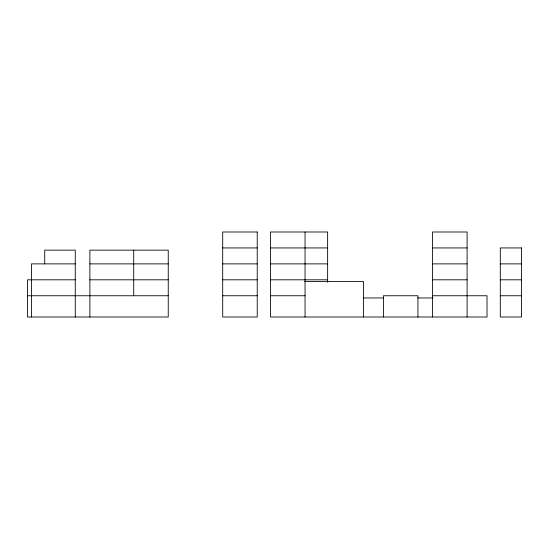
<?xml version="1.0" encoding="UTF-8"?>
<svg xmlns="http://www.w3.org/2000/svg" width="549" height="549" viewBox="0 0 549 549"><rect width="100%" height="100%" fill="white"/><g stroke="black" fill="none" stroke-linecap="round" stroke-linejoin="round"><path stroke-width="0.82" d="M222.702 247.935L257.234 247.935M270.513 247.935L327.629 247.935M432.557 247.935L467.096 247.935M75.268 263.877L31.437 263.877L31.437 317.006M89.878 263.877L168.241 263.877M222.702 263.877L257.234 263.877M270.513 263.877L327.629 263.877M432.557 263.877L467.096 263.877M500.297 263.877L521.55 263.877M75.268 279.812L27.45 279.812L27.45 317.006L168.241 317.006L168.241 250.152L89.878 250.152L89.878 317.006M89.878 279.812L168.241 279.812M222.702 279.812L257.234 279.812M270.513 279.812L327.629 279.812M432.557 279.812L467.096 279.812M500.297 279.812L521.55 279.812M304.633 281.582L363.493 281.582L363.493 317.006M27.45 295.753L168.241 295.753M222.702 295.753L257.234 295.753M270.513 295.753L305.052 295.753M432.557 295.753L487.018 295.753L487.018 317.006L270.513 317.006L270.513 231.994L327.629 231.994L327.629 282.33M500.297 295.753L521.55 295.753M363.493 297.963L383.778 297.963M417.638 297.963L432.9 297.963M467.096 317.006L467.096 231.994L432.557 231.994L432.557 317.006M417.947 317.006L417.947 295.753L383.415 295.753L383.415 317.006M305.052 231.994L305.052 317.006M133.709 250.152L133.709 295.753M75.268 317.006L75.268 250.152L44.716 250.152L44.716 263.877M257.234 231.994L222.702 231.994L222.702 317.006L257.234 317.006L257.234 231.994M521.55 247.935L500.297 247.935L500.297 317.006L521.55 317.006L521.55 247.935"/></g></svg>
